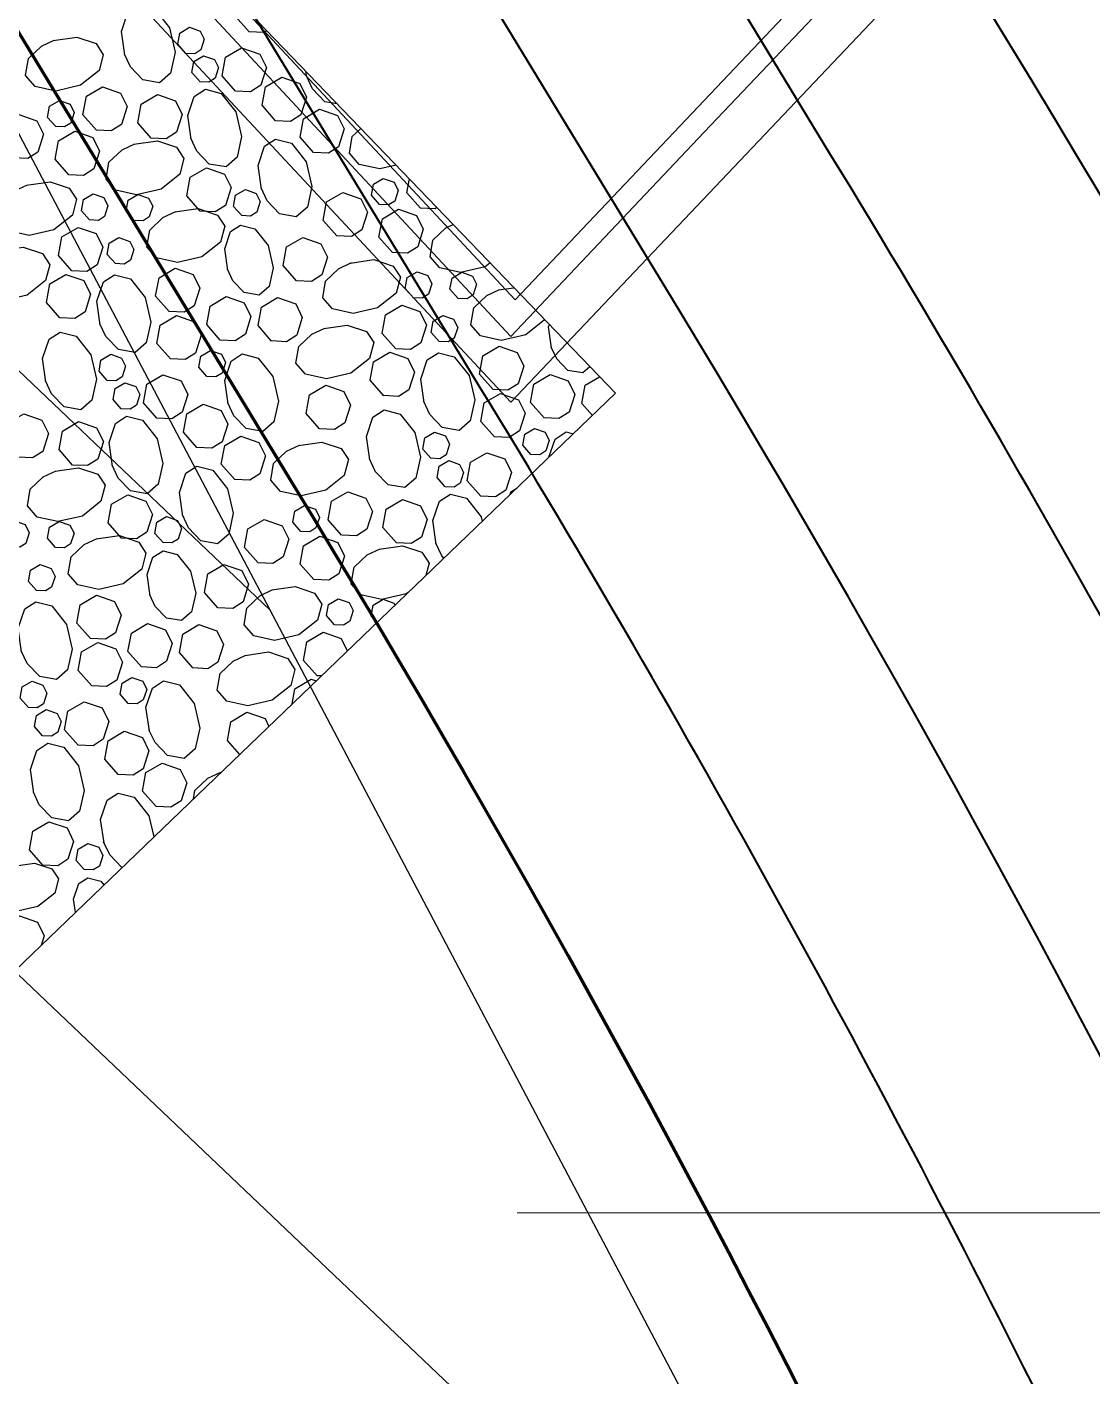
# Model space of a CAD drawing. Header units: inches. Extents: x -5337 to 1057, y 15227 to 19227.
# Drawn here: x -2505.39 to -2490.19, y 16526.15 to 16545.41 of the extents above; entities that cross this region are included whole.
import ezdxf

# ---------------------------------------------------------------- set-up
doc = ezdxf.new("R2010")
doc.units = ezdxf.units.IN
doc.header["$LTSCALE"] = 150
doc.header["$MEASUREMENT"] = 0
doc.linetypes.add('HIDDEN', pattern=[0.375, 0.25, -0.125])
for name, color, linetype in [('COMT-MIN', 84, 'Continuous'), ('CONT-MJR', 84, 'Continuous'), ('grid', 7, 'HIDDEN'), ('PAVING', 7, 'Continuous'), ('STORM INLET', 7, 'Continuous')]:
    doc.layers.add(name, color=color, linetype=linetype)

msp = doc.modelspace()

# ---------------------------------------------------------------- linework, layer by layer
at = {"color": 5}
for p, q in [((-2520.259, 16554.525), (-2501.924, 16537.091)), ((-2481.3, 16498.004), (-2509.689, 16551.808)), ((-2526.284, 16551.63), (-2492.792, 16519.783))]:
    msp.add_line(p, q, dxfattribs=at)
at = {"layer": 'COMT-MIN', "color": 5, "linetype": 'Continuous', "lineweight": 40}
for p, q in [((-2491.374, 16545.17), (-2498.797, 16557.389)), ((-2493.936, 16543.609), (-2501.361, 16555.831)), ((-2496.498, 16542.047), (-2503.925, 16554.274)), ((-2499.059, 16540.486), (-2506.489, 16552.717))]:
    msp.add_line(p, q, dxfattribs=at)
for radius, start, end in [(204, 20.14848, 31.44713), (201, 26.338, 31.4484), (198, 20.04474, 31.4497), (195, 26.43804, 31.45103)]:
    msp.add_arc((-2665.412, 16438.741), radius, start, end, dxfattribs=at)
at = {"layer": 'CONT-MJR', "color": 5, "linetype": 'Continuous', "lineweight": 70}
msp.add_line((-2501.621, 16538.925), (-2509.053, 16551.159), dxfattribs=at)
msp.add_arc((-2665.412, 16438.741), 192, 19.94026, 31.45239, dxfattribs=at)
at = {"layer": 'grid', "color": 252, "linetype": 'HIDDEN', "lineweight": 0, "ltscale": 0.6}
msp.add_line((-5232.144, 16528.484), (952.356, 16528.484), dxfattribs=at)
at = {"layer": 'PAVING', "color": 1, "flags": 128}
msp.add_lwpolyline([(-2518.342, 16533.529), (-2511.411, 16526.319), (-2496.993, 16540.18), (-2503.924, 16547.389)], close=True, dxfattribs=at)
for points in [[(-2503.996, 16545.008), (-2504.043, 16545.343), (-2503.951, 16545.618), (-2503.792, 16545.721), (-2503.565, 16545.662), (-2503.355, 16545.397), (-2503.274, 16545.046), (-2503.34, 16544.75), (-2503.498, 16544.612), (-2503.737, 16544.653), (-2503.914, 16544.838), (-2504, 16545.022)], [(-2502.22, 16545.337), (-2502.413, 16545.556), (-2502.373, 16545.776)], [(-2505.015, 16545.215), (-2504.68, 16545.263), (-2504.405, 16545.171), (-2504.302, 16545.012), (-2504.361, 16544.785), (-2504.626, 16544.575), (-2504.977, 16544.494), (-2505.273, 16544.559), (-2505.41, 16544.717), (-2505.369, 16544.956), (-2505.184, 16545.134), (-2505, 16545.22)], [(-2503.124, 16545.031), (-2503.239, 16545.162), (-2503.211, 16545.321), (-2503.072, 16545.403), (-2502.918, 16545.349), (-2502.86, 16545.233), (-2502.909, 16545.081), (-2502.997, 16545.025), (-2503.124, 16545.031)], [(-2501.967, 16545.354), (-2502.008, 16545.328), (-2502.22, 16545.337)], [(-2502.413, 16544.492), (-2502.606, 16544.711), (-2502.558, 16544.975), (-2502.327, 16545.112), (-2502.069, 16545.022), (-2501.974, 16544.828), (-2502.055, 16544.575), (-2502.201, 16544.482), (-2502.413, 16544.492)], [(-2502.921, 16544.625), (-2503.037, 16544.757), (-2503.008, 16544.916), (-2502.869, 16544.997), (-2502.715, 16544.944), (-2502.658, 16544.828), (-2502.706, 16544.676), (-2502.794, 16544.62), (-2502.921, 16544.626)], [(-2501.842, 16544.07), (-2502.035, 16544.29), (-2501.987, 16544.554), (-2501.755, 16544.691), (-2501.498, 16544.601), (-2501.403, 16544.407), (-2501.483, 16544.154), (-2501.63, 16544.061), (-2501.842, 16544.07)], [(-2501.398, 16544.696), (-2501.409, 16544.773)], [(-2500.965, 16544.312), (-2501.139, 16544.341), (-2501.317, 16544.527), (-2501.403, 16544.711)], [(-2504.398, 16543.934), (-2504.591, 16544.153), (-2504.543, 16544.418), (-2504.312, 16544.554), (-2504.055, 16544.464), (-2503.959, 16544.271), (-2504.04, 16544.018), (-2504.187, 16543.925), (-2504.398, 16543.934)], [(-2503.048, 16543.807), (-2503.096, 16544.142), (-2503.004, 16544.417), (-2502.845, 16544.52), (-2502.618, 16544.46), (-2502.408, 16544.195), (-2502.327, 16543.845), (-2502.393, 16543.549), (-2502.55, 16543.411), (-2502.789, 16543.452), (-2502.967, 16543.637), (-2503.053, 16543.821)], [(-2504.98, 16543.986), (-2505.096, 16544.118), (-2505.067, 16544.276), (-2504.928, 16544.358), (-2504.774, 16544.304), (-2504.717, 16544.188), (-2504.765, 16544.036), (-2504.853, 16543.981), (-2504.98, 16543.986)], [(-2503.616, 16543.823), (-2503.809, 16544.042), (-2503.761, 16544.306), (-2503.53, 16544.443), (-2503.272, 16544.353), (-2503.177, 16544.159), (-2503.258, 16543.906), (-2503.404, 16543.813), (-2503.616, 16543.823)], [(-2505.591, 16543.539), (-2505.785, 16543.758), (-2505.737, 16544.023), (-2505.505, 16544.159), (-2505.248, 16544.07), (-2505.153, 16543.876), (-2505.233, 16543.623), (-2505.38, 16543.53), (-2505.591, 16543.539)], [(-2501.301, 16543.615), (-2501.494, 16543.834), (-2501.446, 16544.099), (-2501.214, 16544.235), (-2500.957, 16544.145), (-2500.862, 16543.952), (-2500.943, 16543.699), (-2501.089, 16543.606), (-2501.301, 16543.615)], [(-2504.795, 16543.299), (-2504.988, 16543.519), (-2504.94, 16543.783), (-2504.709, 16543.919), (-2504.452, 16543.829), (-2504.356, 16543.636), (-2504.437, 16543.383), (-2504.584, 16543.29), (-2504.795, 16543.299)], [(-2500.123, 16543.435), (-2500.355, 16543.381), (-2500.651, 16543.447), (-2500.788, 16543.605), (-2500.748, 16543.844), (-2500.627, 16543.96)], [(-2503.865, 16543.736), (-2503.53, 16543.783), (-2503.255, 16543.691), (-2503.152, 16543.532), (-2503.211, 16543.306), (-2503.476, 16543.095), (-2503.826, 16543.014), (-2504.123, 16543.08), (-2504.26, 16543.238), (-2504.22, 16543.477), (-2504.034, 16543.654), (-2503.85, 16543.74)], [(-2502.045, 16543.095), (-2502.093, 16543.43), (-2502.001, 16543.705), (-2501.842, 16543.808), (-2501.615, 16543.749), (-2501.405, 16543.484), (-2501.323, 16543.133), (-2501.389, 16542.837), (-2501.547, 16542.699), (-2501.786, 16542.74), (-2501.964, 16542.925), (-2502.05, 16543.11)], [(-2502.917, 16542.778), (-2503.11, 16542.998), (-2503.062, 16543.262), (-2502.83, 16543.398), (-2502.573, 16543.309), (-2502.477, 16543.115), (-2502.558, 16542.862), (-2502.705, 16542.769), (-2502.917, 16542.778)], [(-2505.396, 16543.151), (-2505.061, 16543.199), (-2504.786, 16543.107), (-2504.683, 16542.948), (-2504.742, 16542.721), (-2505.007, 16542.511), (-2505.358, 16542.43), (-2505.654, 16542.496), (-2505.792, 16542.654), (-2505.751, 16542.893), (-2505.566, 16543.07), (-2505.382, 16543.156)], [(-2500.358, 16542.874), (-2500.474, 16543.005), (-2500.446, 16543.164), (-2500.306, 16543.246), (-2500.152, 16543.192), (-2500.095, 16543.076), (-2500.143, 16542.924), (-2500.231, 16542.868), (-2500.358, 16542.874)], [(-2499.777, 16542.822), (-2499.97, 16543.041), (-2499.934, 16543.239)], [(-2504.498, 16542.654), (-2504.614, 16542.785), (-2504.585, 16542.944), (-2504.446, 16543.026), (-2504.292, 16542.972), (-2504.235, 16542.856), (-2504.284, 16542.704), (-2504.371, 16542.648), (-2504.498, 16542.654)], [(-2503.86, 16542.646), (-2503.976, 16542.778), (-2503.947, 16542.936), (-2503.808, 16543.018), (-2503.654, 16542.964), (-2503.596, 16542.848), (-2503.645, 16542.696), (-2503.733, 16542.64), (-2503.86, 16542.646)], [(-2502.326, 16542.715), (-2502.442, 16542.846), (-2502.413, 16543.005), (-2502.274, 16543.087), (-2502.12, 16543.033), (-2502.062, 16542.917), (-2502.111, 16542.765), (-2502.199, 16542.709), (-2502.326, 16542.715)], [(-2500.97, 16542.427), (-2501.163, 16542.646), (-2501.115, 16542.911), (-2500.883, 16543.047), (-2500.626, 16542.957), (-2500.531, 16542.764), (-2500.611, 16542.511), (-2500.758, 16542.418), (-2500.97, 16542.427)], [(-2503.282, 16542.768), (-2502.947, 16542.816), (-2502.672, 16542.724), (-2502.569, 16542.565), (-2502.628, 16542.338), (-2502.893, 16542.128), (-2503.244, 16542.047), (-2503.54, 16542.112), (-2503.678, 16542.27), (-2503.637, 16542.509), (-2503.452, 16542.687), (-2503.268, 16542.773)], [(-2500.174, 16542.187), (-2500.367, 16542.406), (-2500.319, 16542.671), (-2500.087, 16542.807), (-2499.83, 16542.717), (-2499.735, 16542.524), (-2499.815, 16542.27), (-2499.962, 16542.178), (-2500.173, 16542.187)], [(-2499.54, 16542.829), (-2499.565, 16542.813), (-2499.776, 16542.822)], [(-2502.525, 16541.938), (-2502.568, 16542.24), (-2502.485, 16542.487), (-2502.342, 16542.58), (-2502.138, 16542.526), (-2501.949, 16542.288), (-2501.876, 16541.972), (-2501.935, 16541.706), (-2502.077, 16541.582), (-2502.292, 16541.619), (-2502.452, 16541.785), (-2502.529, 16541.951)], [(-2498.782, 16542.04), (-2498.854, 16541.983), (-2499.205, 16541.902), (-2499.501, 16541.968), (-2499.639, 16542.126), (-2499.598, 16542.364), (-2499.413, 16542.542), (-2499.31, 16542.59)], [(-2504.749, 16541.927), (-2504.942, 16542.147), (-2504.894, 16542.411), (-2504.662, 16542.547), (-2504.405, 16542.458), (-2504.31, 16542.264), (-2504.391, 16542.011), (-2504.537, 16541.918), (-2504.749, 16541.927)], [(-2504.129, 16542.03), (-2504.245, 16542.162), (-2504.217, 16542.32), (-2504.078, 16542.402), (-2503.923, 16542.348), (-2503.866, 16542.232), (-2503.915, 16542.08), (-2504.003, 16542.024), (-2504.129, 16542.03)], [(-2501.542, 16541.785), (-2501.735, 16542.004), (-2501.688, 16542.269), (-2501.456, 16542.405), (-2501.199, 16542.315), (-2501.104, 16542.121), (-2501.184, 16541.868), (-2501.331, 16541.776), (-2501.542, 16541.785)], [(-2505.777, 16542.218), (-2505.443, 16542.266), (-2505.168, 16542.174), (-2505.065, 16542.015), (-2505.124, 16541.788), (-2505.389, 16541.578), (-2505.74, 16541.497), (-2506.036, 16541.563), (-2506.173, 16541.721), (-2506.132, 16541.96), (-2505.947, 16542.137), (-2505.763, 16542.223)], [(-2500.774, 16542.039), (-2500.439, 16542.087), (-2500.165, 16541.995), (-2500.062, 16541.836), (-2500.121, 16541.609), (-2500.386, 16541.399), (-2500.736, 16541.318), (-2501.032, 16541.384), (-2501.17, 16541.542), (-2501.129, 16541.78), (-2500.944, 16541.958), (-2500.76, 16542.044)], [(-2504.921, 16541.258), (-2505.114, 16541.477), (-2505.066, 16541.741), (-2504.834, 16541.877), (-2504.577, 16541.788), (-2504.482, 16541.595), (-2504.562, 16541.341), (-2504.709, 16541.249), (-2504.92, 16541.258)], [(-2504.344, 16541.158), (-2504.392, 16541.493), (-2504.3, 16541.768), (-2504.141, 16541.871), (-2503.914, 16541.812), (-2503.704, 16541.547), (-2503.623, 16541.196), (-2503.689, 16540.9), (-2503.847, 16540.762), (-2504.086, 16540.803), (-2504.263, 16540.988), (-2504.349, 16541.172)], [(-2503.361, 16541.345), (-2503.554, 16541.564), (-2503.506, 16541.829), (-2503.274, 16541.965), (-2503.017, 16541.875), (-2502.922, 16541.682), (-2503.003, 16541.429), (-2503.149, 16541.336), (-2503.361, 16541.345)], [(-2499.876, 16541.541), (-2499.992, 16541.673), (-2499.964, 16541.832), (-2499.824, 16541.913), (-2499.67, 16541.859), (-2499.613, 16541.743), (-2499.661, 16541.592), (-2499.749, 16541.536), (-2499.876, 16541.541)], [(-2499.238, 16541.533), (-2499.354, 16541.665), (-2499.325, 16541.824), (-2499.186, 16541.906), (-2499.032, 16541.852), (-2498.974, 16541.736), (-2499.023, 16541.584), (-2499.111, 16541.528), (-2499.238, 16541.534)], [(-2498.005, 16541.232), (-2498.006, 16541.226), (-2498.271, 16541.016), (-2498.622, 16540.934), (-2498.918, 16541), (-2499.056, 16541.158), (-2499.015, 16541.397), (-2498.83, 16541.575), (-2498.646, 16541.661)], [(-2498.66, 16541.656), (-2498.442, 16541.687)], [(-2502.633, 16540.939), (-2502.826, 16541.159), (-2502.778, 16541.423), (-2502.546, 16541.559), (-2502.289, 16541.469), (-2502.194, 16541.276), (-2502.274, 16541.023), (-2502.421, 16540.93), (-2502.633, 16540.939)], [(-2501.9, 16540.925), (-2502.093, 16541.145), (-2502.045, 16541.409), (-2501.813, 16541.545), (-2501.556, 16541.456), (-2501.461, 16541.262), (-2501.541, 16541.009), (-2501.688, 16540.916), (-2501.9, 16540.926)], [(-2500.127, 16540.815), (-2500.32, 16541.034), (-2500.273, 16541.299), (-2500.041, 16541.435), (-2499.783, 16541.346), (-2499.688, 16541.152), (-2499.769, 16540.899), (-2499.916, 16540.806), (-2500.127, 16540.815)], [(-2503.343, 16540.67), (-2503.536, 16540.889), (-2503.488, 16541.154), (-2503.257, 16541.29), (-2502.999, 16541.2), (-2502.904, 16541.007), (-2502.985, 16540.754), (-2503.131, 16540.661), (-2503.343, 16540.67)], [(-2499.508, 16540.917), (-2499.624, 16541.049), (-2499.595, 16541.208), (-2499.456, 16541.289), (-2499.302, 16541.236), (-2499.244, 16541.12), (-2499.293, 16540.968), (-2499.381, 16540.912), (-2499.508, 16540.918)], [(-2505.119, 16540.341), (-2505.167, 16540.676), (-2505.074, 16540.951), (-2504.915, 16541.054), (-2504.688, 16540.995), (-2504.479, 16540.73), (-2504.397, 16540.379), (-2504.463, 16540.083), (-2504.621, 16539.945), (-2504.86, 16539.986), (-2505.038, 16540.171), (-2505.124, 16540.355)], [(-2501.156, 16541.106), (-2500.821, 16541.154), (-2500.546, 16541.062), (-2500.443, 16540.903), (-2500.502, 16540.676), (-2500.767, 16540.466), (-2501.118, 16540.385), (-2501.414, 16540.451), (-2501.552, 16540.609), (-2501.511, 16540.847), (-2501.325, 16541.025), (-2501.142, 16541.111)], [(-2497.904, 16540.826), (-2497.946, 16541.127), (-2497.935, 16541.16)], [(-2498.739, 16540.233), (-2498.932, 16540.452), (-2498.884, 16540.716), (-2498.652, 16540.852), (-2498.395, 16540.763), (-2498.3, 16540.569), (-2498.381, 16540.316), (-2498.528, 16540.223), (-2498.739, 16540.233)], [(-2497.356, 16540.557), (-2497.456, 16540.47), (-2497.67, 16540.506), (-2497.83, 16540.673), (-2497.908, 16540.839)], [(-2504.247, 16540.364), (-2504.362, 16540.496), (-2504.334, 16540.654), (-2504.195, 16540.736), (-2504.041, 16540.682), (-2503.984, 16540.566), (-2504.032, 16540.414), (-2504.12, 16540.358), (-2504.247, 16540.364)], [(-2502.822, 16540.418), (-2502.938, 16540.55), (-2502.909, 16540.709), (-2502.77, 16540.79), (-2502.616, 16540.736), (-2502.558, 16540.62), (-2502.607, 16540.468), (-2502.695, 16540.413), (-2502.822, 16540.418)], [(-2502.521, 16540.03), (-2502.569, 16540.364), (-2502.477, 16540.64), (-2502.318, 16540.743), (-2502.091, 16540.683), (-2501.881, 16540.418), (-2501.8, 16540.068), (-2501.866, 16539.771), (-2502.024, 16539.634), (-2502.262, 16539.675), (-2502.44, 16539.86), (-2502.526, 16540.044)], [(-2500.299, 16540.145), (-2500.492, 16540.365), (-2500.444, 16540.629), (-2500.212, 16540.765), (-2499.955, 16540.675), (-2499.86, 16540.482), (-2499.941, 16540.229), (-2500.087, 16540.136), (-2500.299, 16540.146)], [(-2499.723, 16540.046), (-2499.77, 16540.381), (-2499.678, 16540.655), (-2499.519, 16540.758), (-2499.293, 16540.699), (-2499.082, 16540.435), (-2499.001, 16540.084), (-2499.067, 16539.788), (-2499.225, 16539.65), (-2499.464, 16539.691), (-2499.642, 16539.876), (-2499.727, 16540.06)], [(-2503.536, 16539.825), (-2503.729, 16540.044), (-2503.682, 16540.309), (-2503.45, 16540.445), (-2503.192, 16540.355), (-2503.097, 16540.162), (-2503.178, 16539.908), (-2503.325, 16539.816), (-2503.536, 16539.825)], [(-2498.011, 16539.827), (-2498.204, 16540.046), (-2498.156, 16540.311), (-2497.925, 16540.447), (-2497.667, 16540.357), (-2497.572, 16540.164), (-2497.653, 16539.911), (-2497.799, 16539.818), (-2498.011, 16539.827)], [(-2504.044, 16539.959), (-2504.16, 16540.09), (-2504.132, 16540.249), (-2503.993, 16540.331), (-2503.838, 16540.277), (-2503.781, 16540.161), (-2503.829, 16540.009), (-2503.917, 16539.953), (-2504.045, 16539.959)], [(-2501.214, 16539.674), (-2501.407, 16539.893), (-2501.359, 16540.158), (-2501.127, 16540.294), (-2500.87, 16540.204), (-2500.775, 16540.011), (-2500.856, 16539.758), (-2501.002, 16539.664), (-2501.214, 16539.674)], [(-2497.322, 16539.864), (-2497.471, 16540.032), (-2497.423, 16540.297), (-2497.22, 16540.416)], [(-2498.721, 16539.558), (-2498.914, 16539.777), (-2498.866, 16540.042), (-2498.634, 16540.178), (-2498.378, 16540.088), (-2498.282, 16539.895), (-2498.363, 16539.642), (-2498.51, 16539.549), (-2498.721, 16539.558)], [(-2505.521, 16539.267), (-2505.714, 16539.487), (-2505.666, 16539.751), (-2505.435, 16539.887), (-2505.178, 16539.798), (-2505.083, 16539.604), (-2505.163, 16539.351), (-2505.31, 16539.258), (-2505.521, 16539.267)], [(-2502.965, 16539.404), (-2503.158, 16539.623), (-2503.11, 16539.887), (-2502.878, 16540.024), (-2502.621, 16539.934), (-2502.526, 16539.741), (-2502.607, 16539.487), (-2502.753, 16539.395), (-2502.965, 16539.404)], [(-2500.497, 16539.229), (-2500.545, 16539.563), (-2500.453, 16539.839), (-2500.294, 16539.942), (-2500.067, 16539.882), (-2499.857, 16539.618), (-2499.775, 16539.267), (-2499.841, 16538.97), (-2499.999, 16538.833), (-2500.238, 16538.874), (-2500.416, 16539.059), (-2500.502, 16539.243)], [(-2504.739, 16539.156), (-2504.932, 16539.375), (-2504.885, 16539.64), (-2504.653, 16539.776), (-2504.396, 16539.686), (-2504.3, 16539.493), (-2504.381, 16539.24), (-2504.528, 16539.147), (-2504.739, 16539.156)], [(-2504.171, 16539.14), (-2504.219, 16539.475), (-2504.127, 16539.75), (-2503.968, 16539.853), (-2503.741, 16539.794), (-2503.531, 16539.529), (-2503.45, 16539.178), (-2503.516, 16538.882), (-2503.673, 16538.744), (-2503.912, 16538.785), (-2504.09, 16538.97), (-2504.176, 16539.154)], [(-2498.2, 16539.306), (-2498.316, 16539.438), (-2498.287, 16539.596), (-2498.148, 16539.678), (-2497.994, 16539.624), (-2497.937, 16539.508), (-2497.985, 16539.356), (-2498.073, 16539.3), (-2498.2, 16539.306)], [(-2502.424, 16538.948), (-2502.617, 16539.168), (-2502.569, 16539.432), (-2502.337, 16539.568), (-2502.08, 16539.479), (-2501.985, 16539.285), (-2502.066, 16539.032), (-2502.212, 16538.939), (-2502.424, 16538.948)], [(-2501.516, 16539.436), (-2501.181, 16539.484), (-2500.906, 16539.392), (-2500.803, 16539.233), (-2500.862, 16539.006), (-2501.127, 16538.796), (-2501.478, 16538.715), (-2501.774, 16538.78), (-2501.912, 16538.938), (-2501.871, 16539.177), (-2501.686, 16539.355), (-2501.502, 16539.441)], [(-2499.625, 16539.252), (-2499.741, 16539.383), (-2499.712, 16539.542), (-2499.573, 16539.623), (-2499.419, 16539.57), (-2499.362, 16539.454), (-2499.41, 16539.302), (-2499.498, 16539.246), (-2499.625, 16539.252)], [(-2497.942, 16539.268), (-2497.855, 16539.527), (-2497.696, 16539.63), (-2497.594, 16539.603)], [(-2498.915, 16538.713), (-2499.108, 16538.932), (-2499.06, 16539.196), (-2498.828, 16539.332), (-2498.571, 16539.243), (-2498.476, 16539.049), (-2498.556, 16538.796), (-2498.703, 16538.703), (-2498.914, 16538.713)], [(-2504.988, 16539.069), (-2504.653, 16539.116), (-2504.378, 16539.024), (-2504.275, 16538.866), (-2504.334, 16538.639), (-2504.599, 16538.428), (-2504.95, 16538.348), (-2505.246, 16538.413), (-2505.383, 16538.571), (-2505.343, 16538.81), (-2505.158, 16538.988), (-2504.974, 16539.074)], [(-2503.168, 16538.428), (-2503.215, 16538.763), (-2503.124, 16539.038), (-2502.965, 16539.141), (-2502.738, 16539.082), (-2502.528, 16538.817), (-2502.447, 16538.467), (-2502.512, 16538.17), (-2502.67, 16538.033), (-2502.909, 16538.073), (-2503.087, 16538.259), (-2503.173, 16538.443)], [(-2499.423, 16538.846), (-2499.538, 16538.978), (-2499.51, 16539.137), (-2499.371, 16539.218), (-2499.216, 16539.164), (-2499.159, 16539.049), (-2499.208, 16538.897), (-2499.296, 16538.841), (-2499.423, 16538.846)], [(-2504.04, 16538.111), (-2504.233, 16538.331), (-2504.185, 16538.595), (-2503.953, 16538.731), (-2503.696, 16538.642), (-2503.601, 16538.448), (-2503.681, 16538.195), (-2503.828, 16538.102), (-2504.04, 16538.112)], [(-2500.9, 16538.155), (-2501.093, 16538.374), (-2501.045, 16538.639), (-2500.813, 16538.775), (-2500.556, 16538.685), (-2500.461, 16538.492), (-2500.541, 16538.239), (-2500.688, 16538.146), (-2500.899, 16538.155)], [(-2499.549, 16538.028), (-2499.597, 16538.363), (-2499.505, 16538.638), (-2499.346, 16538.74), (-2499.119, 16538.681), (-2498.909, 16538.416), (-2498.894, 16538.353)], [(-2498.496, 16538.736), (-2498.488, 16538.775), (-2498.402, 16538.826)], [(-2501.481, 16538.207), (-2501.597, 16538.338), (-2501.569, 16538.497), (-2501.43, 16538.579), (-2501.275, 16538.525), (-2501.218, 16538.409), (-2501.266, 16538.257), (-2501.355, 16538.201), (-2501.481, 16538.207)], [(-2500.118, 16538.044), (-2500.311, 16538.263), (-2500.263, 16538.528), (-2500.031, 16538.664), (-2499.774, 16538.574), (-2499.679, 16538.38), (-2499.759, 16538.127), (-2499.906, 16538.034), (-2500.117, 16538.044)], [(-2505.621, 16537.987), (-2505.737, 16538.119), (-2505.708, 16538.277), (-2505.569, 16538.359), (-2505.415, 16538.305), (-2505.358, 16538.189), (-2505.407, 16538.037), (-2505.494, 16537.981), (-2505.621, 16537.987)], [(-2504.983, 16537.979), (-2505.099, 16538.111), (-2505.07, 16538.27), (-2504.931, 16538.351), (-2504.777, 16538.297), (-2504.719, 16538.181), (-2504.768, 16538.03), (-2504.856, 16537.974), (-2504.983, 16537.979)], [(-2503.449, 16538.048), (-2503.565, 16538.18), (-2503.536, 16538.339), (-2503.397, 16538.42), (-2503.243, 16538.366), (-2503.185, 16538.25), (-2503.234, 16538.098), (-2503.322, 16538.043), (-2503.449, 16538.048)], [(-2502.093, 16537.76), (-2502.286, 16537.979), (-2502.238, 16538.244), (-2502.006, 16538.38), (-2501.749, 16538.29), (-2501.654, 16538.097), (-2501.735, 16537.844), (-2501.881, 16537.751), (-2502.093, 16537.76)], [(-2504.405, 16538.101), (-2504.07, 16538.149), (-2503.795, 16538.057), (-2503.692, 16537.898), (-2503.751, 16537.671), (-2504.016, 16537.461), (-2504.367, 16537.38), (-2504.663, 16537.446), (-2504.801, 16537.604), (-2504.76, 16537.843), (-2504.575, 16538.02), (-2504.391, 16538.106)], [(-2501.297, 16537.52), (-2501.49, 16537.739), (-2501.442, 16538.004), (-2501.21, 16538.14), (-2500.953, 16538.05), (-2500.858, 16537.857), (-2500.938, 16537.604), (-2501.085, 16537.511), (-2501.296, 16537.52)], [(-2503.632, 16537.291), (-2503.675, 16537.592), (-2503.592, 16537.84), (-2503.449, 16537.932), (-2503.245, 16537.88), (-2503.056, 16537.641), (-2502.982, 16537.325), (-2503.042, 16537.059), (-2503.184, 16536.935), (-2503.399, 16536.972), (-2503.559, 16537.138), (-2503.636, 16537.304)], [(-2499.95, 16537.338), (-2499.977, 16537.316), (-2500.328, 16537.235), (-2500.624, 16537.301), (-2500.762, 16537.459), (-2500.721, 16537.698), (-2500.536, 16537.875), (-2500.352, 16537.961)], [(-2500.366, 16537.957), (-2500.031, 16538.004), (-2499.756, 16537.912), (-2499.653, 16537.753), (-2499.698, 16537.58)], [(-2499.44, 16537.828), (-2499.468, 16537.858), (-2499.554, 16538.042)], [(-2502.665, 16537.118), (-2502.858, 16537.337), (-2502.811, 16537.602), (-2502.579, 16537.738), (-2502.322, 16537.648), (-2502.227, 16537.455), (-2502.307, 16537.202), (-2502.454, 16537.109), (-2502.665, 16537.118)], [(-2505.252, 16537.363), (-2505.369, 16537.495), (-2505.34, 16537.654), (-2505.201, 16537.735), (-2505.046, 16537.681), (-2504.989, 16537.565), (-2505.038, 16537.413), (-2505.126, 16537.358), (-2505.253, 16537.363)], [(-2501.897, 16537.373), (-2501.563, 16537.42), (-2501.288, 16537.328), (-2501.185, 16537.169), (-2501.244, 16536.942), (-2501.509, 16536.732), (-2501.859, 16536.651), (-2502.155, 16536.717), (-2502.293, 16536.875), (-2502.252, 16537.113), (-2502.067, 16537.291), (-2501.883, 16537.377)], [(-2505.467, 16536.491), (-2505.515, 16536.826), (-2505.423, 16537.101), (-2505.264, 16537.204), (-2505.037, 16537.145), (-2504.827, 16536.88), (-2504.746, 16536.529), (-2504.812, 16536.233), (-2504.97, 16536.095), (-2505.209, 16536.136), (-2505.386, 16536.321), (-2505.472, 16536.506)], [(-2504.484, 16536.678), (-2504.677, 16536.897), (-2504.629, 16537.162), (-2504.397, 16537.298), (-2504.14, 16537.209), (-2504.045, 16537.015), (-2504.126, 16536.762), (-2504.272, 16536.669), (-2504.484, 16536.678)], [(-2501, 16536.875), (-2501.115, 16537.006), (-2501.087, 16537.165), (-2500.948, 16537.246), (-2500.793, 16537.193), (-2500.736, 16537.077), (-2500.785, 16536.925), (-2500.873, 16536.869), (-2501, 16536.875)], [(-2500.397, 16536.908), (-2500.477, 16536.998), (-2500.448, 16537.157), (-2500.309, 16537.239), (-2500.155, 16537.185), (-2500.14, 16537.155)], [(-2503.756, 16536.273), (-2503.949, 16536.492), (-2503.901, 16536.756), (-2503.669, 16536.892), (-2503.412, 16536.803), (-2503.317, 16536.609), (-2503.397, 16536.356), (-2503.544, 16536.263), (-2503.756, 16536.273)], [(-2503.023, 16536.259), (-2503.216, 16536.478), (-2503.168, 16536.742), (-2502.936, 16536.879), (-2502.679, 16536.789), (-2502.584, 16536.595), (-2502.665, 16536.343), (-2502.811, 16536.249), (-2503.023, 16536.259)], [(-2504.466, 16536.003), (-2504.659, 16536.223), (-2504.611, 16536.487), (-2504.379, 16536.623), (-2504.122, 16536.533), (-2504.027, 16536.34), (-2504.108, 16536.087), (-2504.255, 16535.994), (-2504.466, 16536.003)], [(-2501.25, 16536.148), (-2501.443, 16536.368), (-2501.396, 16536.632), (-2501.164, 16536.768), (-2500.907, 16536.679), (-2500.82, 16536.502)], [(-2502.279, 16536.439), (-2501.944, 16536.487), (-2501.669, 16536.395), (-2501.566, 16536.236), (-2501.625, 16536.009), (-2501.89, 16535.799), (-2502.241, 16535.718), (-2502.537, 16535.784), (-2502.675, 16535.942), (-2502.634, 16536.181), (-2502.449, 16536.358), (-2502.265, 16536.444)], [(-2505.37, 16535.697), (-2505.486, 16535.829), (-2505.457, 16535.988), (-2505.318, 16536.069), (-2505.164, 16536.015), (-2505.107, 16535.899), (-2505.155, 16535.747), (-2505.243, 16535.692), (-2505.37, 16535.697)], [(-2503.945, 16535.751), (-2504.061, 16535.883), (-2504.032, 16536.042), (-2503.893, 16536.124), (-2503.739, 16536.07), (-2503.681, 16535.954), (-2503.73, 16535.802), (-2503.818, 16535.746), (-2503.945, 16535.752)], [(-2503.644, 16535.363), (-2503.692, 16535.698), (-2503.6, 16535.973), (-2503.441, 16536.076), (-2503.214, 16536.016), (-2503.004, 16535.752), (-2502.923, 16535.401), (-2502.989, 16535.105), (-2503.147, 16534.967), (-2503.386, 16535.008), (-2503.563, 16535.193), (-2503.649, 16535.377)], [(-2501.607, 16535.745), (-2501.567, 16535.962), (-2501.336, 16536.098), (-2501.265, 16536.074)], [(-2501.19, 16536.146), (-2501.25, 16536.148)], [(-2505.168, 16535.292), (-2505.283, 16535.423), (-2505.255, 16535.582), (-2505.116, 16535.664), (-2504.961, 16535.61), (-2504.904, 16535.494), (-2504.952, 16535.342), (-2505.041, 16535.286), (-2505.167, 16535.292)], [(-2504.659, 16535.158), (-2504.853, 16535.377), (-2504.805, 16535.642), (-2504.573, 16535.778), (-2504.315, 16535.688), (-2504.221, 16535.495), (-2504.301, 16535.242), (-2504.448, 16535.149), (-2504.659, 16535.158)], [(-2502.354, 16535.026), (-2502.53, 16535.226), (-2502.482, 16535.491), (-2502.251, 16535.627), (-2501.993, 16535.537), (-2501.939, 16535.426)], [(-2504.088, 16534.737), (-2504.281, 16534.956), (-2504.233, 16535.221), (-2504.001, 16535.357), (-2503.744, 16535.267), (-2503.649, 16535.074), (-2503.73, 16534.821), (-2503.876, 16534.728), (-2504.088, 16534.737)], [(-2505.294, 16534.473), (-2505.342, 16534.808), (-2505.25, 16535.083), (-2505.091, 16535.186), (-2504.864, 16535.127), (-2504.654, 16534.862), (-2504.573, 16534.511), (-2504.639, 16534.215), (-2504.797, 16534.078), (-2505.035, 16534.118), (-2505.214, 16534.304), (-2505.299, 16534.488)], [(-2503.547, 16534.282), (-2503.74, 16534.501), (-2503.692, 16534.765), (-2503.461, 16534.901), (-2503.203, 16534.812), (-2503.108, 16534.618), (-2503.189, 16534.365), (-2503.336, 16534.272), (-2503.547, 16534.282)], [(-2503.014, 16534.392), (-2502.994, 16534.511), (-2502.809, 16534.688), (-2502.625, 16534.774)], [(-2502.639, 16534.769), (-2502.619, 16534.772)], [(-2504.291, 16533.762), (-2504.339, 16534.097), (-2504.247, 16534.372), (-2504.088, 16534.474), (-2503.861, 16534.415), (-2503.651, 16534.151), (-2503.581, 16533.848)], [(-2505.163, 16533.445), (-2505.356, 16533.664), (-2505.308, 16533.929), (-2505.076, 16534.065), (-2504.819, 16533.975), (-2504.724, 16533.782), (-2504.805, 16533.528), (-2504.951, 16533.435), (-2505.163, 16533.445)], [(-2504.572, 16533.381), (-2504.688, 16533.513), (-2504.659, 16533.672), (-2504.52, 16533.753), (-2504.366, 16533.7), (-2504.309, 16533.584), (-2504.357, 16533.432), (-2504.445, 16533.376), (-2504.572, 16533.381)], [(-2504.036, 16533.41), (-2504.21, 16533.592), (-2504.296, 16533.776)], [(-2505.583, 16533.43), (-2505.282, 16533.473), (-2505.034, 16533.391), (-2504.941, 16533.248), (-2504.994, 16533.043), (-2505.233, 16532.854), (-2505.549, 16532.781), (-2505.815, 16532.84), (-2505.939, 16532.983), (-2505.902, 16533.198), (-2505.735, 16533.357), (-2505.57, 16533.435)], [(-2504.697, 16532.774), (-2504.724, 16532.958), (-2504.649, 16533.181), (-2504.521, 16533.264), (-2504.337, 16533.216), (-2504.294, 16533.162)], [(-2505.586, 16532.1), (-2505.779, 16532.32), (-2505.731, 16532.584), (-2505.499, 16532.72), (-2505.242, 16532.631), (-2505.147, 16532.437), (-2505.19, 16532.3)]]:
    msp.add_lwpolyline(points, dxfattribs=at)
at = {"layer": 'STORM INLET', "color": 5}
for p, q in [((-2489.317, 16549.724), (-2498.487, 16540.051)), ((-2490.202, 16549.733), (-2495.726, 16543.906)), ((-2491.699, 16548.609), (-2498.426, 16541.513)), ((-2498.487, 16540.051), (-2503.801, 16545.753)), ((-2502.916, 16545.744), (-2498.488, 16540.992)), ((-2502.426, 16545.806), (-2498.426, 16541.513)), ((-2498.488, 16540.992), (-2495.726, 16543.906))]:
    msp.add_line(p, q, dxfattribs=at)

doc.saveas('drawing.dxf')
